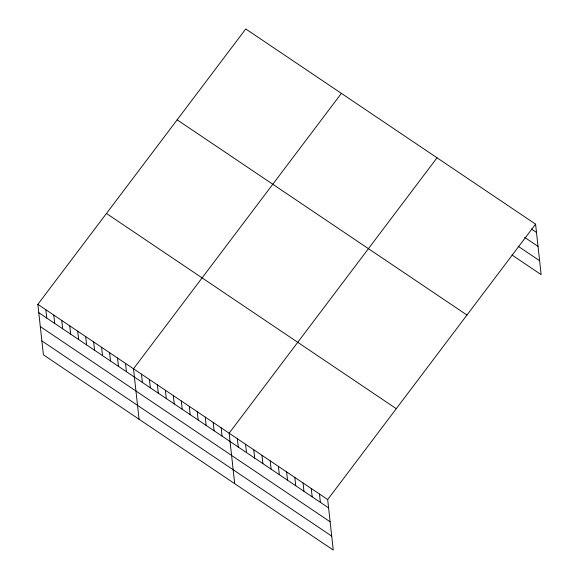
<?xml version="1.0" encoding="UTF-8"?>
<svg xmlns="http://www.w3.org/2000/svg" width="579" height="579" viewBox="0 0 579 579"><rect width="100%" height="100%" fill="white"/><g stroke="black" fill="none" stroke-linecap="round" stroke-linejoin="round"><path stroke-width="0.87" d="M535.575 224.16L327.678 499.568L333.251 550.05L43.425 354.84L37.852 304.359L245.749 28.95L535.575 224.16L541.148 274.641L512.039 255.028M341.393 93.371L133.496 368.78L139.069 419.261M437.036 157.785L229.139 433.201L234.712 483.682M531.269 228.944L536.494 232.461M524.596 237.332L538.029 246.379M517.966 246.14L539.614 260.724M177.145 119.839L466.971 315.041M106.456 213.477L396.282 408.68M37.852 304.359L327.678 499.568M38.764 312.667L328.597 507.877M40.306 326.585L330.131 521.795M41.883 340.922L331.716 536.132M319.47 494.039L320.382 502.34M311.256 488.51L312.175 496.811M303.041 482.973L303.961 491.281M294.834 477.443L295.746 485.752M286.619 471.914L287.539 480.223M278.405 466.385L279.324 474.686M270.198 460.855L271.11 469.156M261.983 455.318L262.902 463.627M253.776 449.789L254.688 458.098M245.561 444.259L246.48 452.568M237.347 438.73L238.266 447.031M221.164 427.83L222.083 436.132M213.195 422.46L214.114 430.769M205.227 417.09L206.146 425.399M197.258 411.727L198.17 420.028M189.282 406.357L190.202 414.665M181.314 400.986L182.233 409.295M173.345 395.623L174.265 403.925M165.377 390.253L166.289 398.555M157.401 384.883L158.32 393.192M149.433 379.513L150.352 387.821M141.464 374.15L142.383 382.451M125.52 363.409L126.439 371.718M117.551 358.039L118.471 366.348M109.583 352.676L110.502 360.978M101.615 347.306L102.526 355.615M93.639 341.936L94.558 350.244M85.67 336.573L86.589 344.874M77.702 331.202L78.621 339.504M69.733 325.832L70.645 334.141M61.758 320.462L62.677 328.771M53.789 315.099L54.708 323.4M45.821 309.729L46.74 318.037"/></g></svg>
